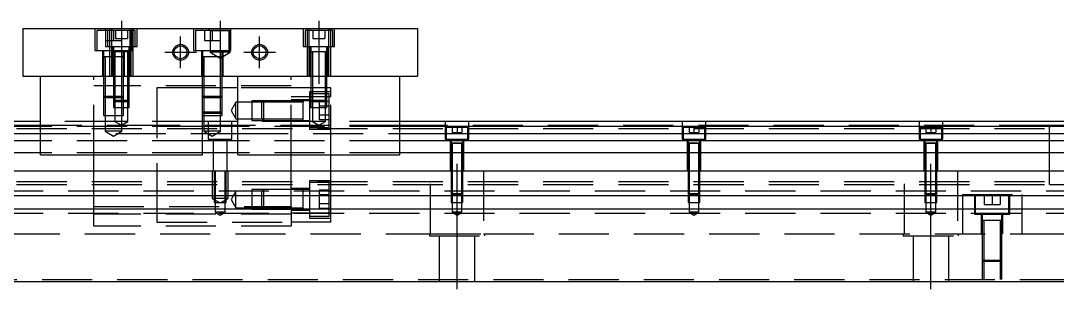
# Model space of a CAD drawing. Extents: x -10 to 728, y -253 to 77.
# Drawn here: x 209.5 to 472, y -202.1 to -134.1 of the extents above; entities that cross this region are included whole.
import ezdxf

# ---------------------------------------------------------------- set-up
doc = ezdxf.new("R2010")
doc.units = 0
doc.linetypes.add('CENTER', pattern=[50.8, 31.75, -6.35, 6.35, -6.35])
doc.linetypes.add('DASHED', pattern=[19.05, 12.7, -6.35])
doc.layers.get('0').update_dxf_attribs({"linetype": 'CONTINUOUS'})
doc.layers.add('CENTER', color=1, linetype='CENTER')

msp = doc.modelspace()

# ---------------------------------------------------------------- linework, layer by layer
at = {"color": 7, "linetype": 'CONTINUOUS'}
for p, q in [((210, -136.12), (210, -148.12)), ((210, -136.12), (310, -136.12)), ((310, -136.12), (310, -148.12)), ((210, -148.12), (310, -148.12)), ((214.5, -168.12), (214.5, -148.12)), ((255.5, -168.12), (255.5, -148.12)), ((264.5, -168.12), (264.5, -148.12)), ((305.5, -168.12), (305.5, -148.12)), ((214.5, -159.62), (0, -159.62)), ((264.5, -159.62), (255.5, -159.62)), ((520, -159.62), (305.5, -159.62)), ((214.5, -160.872272), (0, -160.872272)), ((0, -162.64668), (214.5, -162.64668)), ((264.5, -160.872272), (255.5, -160.872272)), ((255.5, -162.64668), (264.5, -162.64668)), ((520, -160.872272), (305.5, -160.872272)), ((305.5, -162.64668), (520, -162.64668)), ((470, -168.12), (470, -160.619994)), ((470, -175.620006), (470, -160.619994)), ((470, -172.12), (470, -161.37)), ((214.5, -164.543076), (0, -164.543076)), ((264.5, -164.543076), (255.5, -164.543076)), ((520, -164.543076), (305.5, -164.543076)), ((214.5, -167.597372), (0, -167.597372)), ((264.5, -167.597372), (255.5, -167.597372)), ((520, -167.597372), (305.5, -167.597372)), ((214.5, -168.12), (255.5, -168.12)), ((264.5, -168.12), (305.5, -168.12)), ((0, -172.12), (520, -172.12)), ((470, -174.87), (470, -172.12)), ((470, -175.620006), (470, -174.87)), ((520, -178.42), (0, -178.42)), ((520, -181.82), (0, -181.82)), ((0, -200.12), (520, -200.12))]:
    msp.add_line(p, q, dxfattribs=at)
at = {"color": 3, "linetype": 'DASHED'}
for p, q in [((228.25, -136.12), (228.25, -141.62)), ((231, -136.12), (231, -140.62)), ((232.000006, -136.12), (232.000006, -136.62)), ((232.5, -136.12), (232.5, -148.12)), ((237.5, -148.12), (237.5, -136.12)), ((237.75, -141.62), (237.75, -136.12)), ((237.999994, -136.62), (237.999994, -136.12)), ((239, -140.62), (239, -136.12)), ((253.25, -136.12), (253.25, -141.62)), ((257.5, -136.62), (257, -136.12)), ((262.5, -136.62), (263, -136.12)), ((262.75, -141.62), (262.75, -136.12)), ((281, -136.12), (281, -140.62)), ((282.000006, -136.12), (282.000006, -136.62)), ((282.5, -136.12), (282.5, -148.12)), ((287.5, -148.12), (287.5, -136.12)), ((287.999994, -136.62), (287.999994, -136.12)), ((289, -140.62), (289, -136.12)), ((231.5, -136.62), (228.75, -136.62)), ((228.75, -136.62), (228.75, -141.62)), ((231, -139.12), (233, -139.12)), ((238.5, -136.62), (231.5, -136.62)), ((231.5, -136.62), (231.5, -140.62)), ((232.000006, -136.62), (232.000006, -140.62)), ((233, -136.62), (233, -139.12)), ((233, -139.12), (235, -139.12)), ((233.5, -136.62), (233.5, -138.62)), ((233.5, -138.62), (235, -138.62)), ((235, -136.62), (235, -138.62)), ((235, -138.62), (236.5, -138.62)), ((235, -138.62), (235, -139.12)), ((236.5, -136.62), (236.5, -138.62)), ((237.25, -140.62), (237.25, -136.62)), ((237.999994, -140.62), (237.999994, -136.62)), ((238.5, -140.62), (238.5, -136.62)), ((262.25, -136.62), (253.75, -136.62)), ((253.75, -136.62), (253.75, -141.62)), ((256, -136.62), (256, -139.12)), ((256, -139.12), (258, -139.12)), ((257.5, -136.62), (257.5, -142.12)), ((257.5, -136.62), (262.5, -136.62)), ((258, -136.62), (258, -139.12)), ((258, -139.12), (260, -139.12)), ((260, -136.62), (260, -139.12)), ((262.25, -141.62), (262.25, -136.62)), ((262.5, -142.12), (262.5, -136.62)), ((288.5, -136.62), (281.5, -136.62)), ((281.5, -136.62), (281.5, -140.62)), ((282.000006, -136.62), (282.000006, -140.62)), ((283.5, -136.62), (283.5, -138.62)), ((283.5, -138.62), (285, -138.62)), ((285, -136.62), (285, -138.62)), ((285, -138.62), (286.5, -138.62)), ((286.5, -136.62), (286.5, -138.62)), ((287.999994, -140.62), (287.999994, -136.62)), ((288.5, -140.62), (288.5, -136.62)), ((228.25, -141.62), (237.75, -141.62)), ((230.25, -141.62), (230.25, -148.12)), ((230.5, -141.62), (230.5, -143.22)), ((231, -140.62), (239, -140.62)), ((232.000006, -140.62), (232.000006, -148.12)), ((232.75, -140.62), (232.75, -148.12)), ((233, -140.62), (233, -142.02)), ((235.5, -142.02), (235.5, -141.62)), ((235.75, -148.12), (235.75, -141.62)), ((237, -142.02), (237, -140.62)), ((237.25, -148.12), (237.25, -140.62)), ((237.999994, -148.12), (237.999994, -140.62)), ((253.25, -141.62), (262.75, -141.62)), ((255.25, -141.62), (255.25, -148.12)), ((255.5, -141.62), (255.5, -143.22)), ((260.5, -143.22), (260.5, -141.62)), ((260.75, -148.12), (260.75, -141.62)), ((281, -140.62), (289, -140.62)), ((282.000006, -140.62), (282.000006, -148.12)), ((282.75, -140.62), (282.75, -148.12)), ((283, -140.62), (283, -142.02)), ((287, -142.02), (287, -140.62)), ((287.25, -148.12), (287.25, -140.62)), ((287.999994, -148.12), (287.999994, -140.62)), ((235.500006, -143.22), (230.499994, -143.22)), ((235.500006, -143.22), (230.499994, -143.22)), ((232.000006, -143.22), (230.499994, -143.22)), ((230.5, -143.215), (230.5, -143.22)), ((230.5, -143.22), (230.757448, -143.22)), ((230.757468, -143.22), (230.5, -143.22)), ((230.5, -143.22), (230.5, -148.12)), ((230.5, -143.22), (230.5, -143.225)), ((231.999766, -143.22), (230.757468, -143.22)), ((230.9, -143.22), (230.9, -148.12)), ((233, -143.22), (231.999766, -143.22)), ((233, -143.22), (232.000006, -143.22)), ((237.000006, -142.02), (232.999994, -142.02)), ((237.000006, -142.02), (232.999994, -142.02)), ((237.000006, -142.02), (232.999994, -142.02)), ((237.000006, -142.02), (232.999994, -142.02)), ((237.000006, -142.02), (232.999994, -142.02)), ((233, -142.015), (233, -142.02)), ((233, -142.02), (233.216462, -142.02)), ((233.216708, -142.02), (233, -142.02)), ((233, -142.02), (233, -148.12)), ((233, -142.02), (233, -142.025)), ((233.35, -143.22), (233, -143.22)), ((233.350064, -143.22), (233, -143.22)), ((236.783332, -142.02), (233.216708, -142.02)), ((233.35, -142.02), (233.35, -148.12)), ((235.500006, -143.22), (233.35, -143.22)), ((235.242552, -143.22), (233.350064, -143.22)), ((235.1, -148.12), (235.1, -143.22)), ((235.5, -143.22), (235.242552, -143.22)), ((235.242602, -143.22), (235.5, -143.22)), ((235.5, -143.22), (235.5, -142.02)), ((235.5, -143.22), (235.5, -143.215)), ((235.5, -148.12), (235.5, -143.22)), ((235.5, -143.225), (235.5, -143.22)), ((236.65, -148.12), (236.65, -142.02)), ((237, -142.02), (236.783332, -142.02)), ((236.783538, -142.02), (237, -142.02)), ((237, -142.02), (237, -142.015)), ((237, -148.12), (237, -142.02)), ((237, -142.025), (237, -142.02)), ((260.500006, -143.22), (255.499994, -143.22)), ((255.5, -143.215), (255.5, -143.22)), ((255.757468, -143.22), (255.5, -143.22)), ((255.5, -143.22), (255.5, -143.225)), ((255.5, -143.22), (255.5, -148.12)), ((260.242552, -143.22), (255.757468, -143.22)), ((255.9, -143.22), (255.9, -148.12)), ((262.5, -142.12), (257.5, -142.12)), ((257.5, -142.12), (260, -143.563376)), ((260, -143.563376), (262.5, -142.12)), ((260.1, -148.12), (260.1, -143.22)), ((260.5, -143.22), (260.242552, -143.22)), ((260.5, -143.22), (260.5, -143.215)), ((260.5, -143.225), (260.5, -143.22)), ((260.5, -148.12), (260.5, -143.22)), ((287.000006, -142.02), (282.999994, -142.02)), ((287.000006, -142.02), (282.999994, -142.02)), ((287.000006, -142.02), (282.999994, -142.02)), ((283, -142.015), (283, -142.02)), ((283.216708, -142.02), (283, -142.02)), ((283, -142.02), (283, -142.025)), ((283, -142.02), (283, -148.12)), ((286.783332, -142.02), (283.216708, -142.02)), ((283.35, -142.02), (283.35, -148.12)), ((286.65, -148.12), (286.65, -142.02)), ((287, -142.02), (286.783332, -142.02)), ((287, -142.02), (287, -142.015)), ((287, -142.025), (287, -142.02)), ((287, -148.12), (287, -142.02)), ((228, -168.12), (228, -148.12)), ((230.5, -148.12), (230.5, -153.22)), ((230.500006, -148.12), (230.500006, -153.220006)), ((230.9, -148.12), (230.9, -153.62)), ((233, -148.12), (233, -154.27)), ((233.000006, -148.12), (233.000002, -154.27)), ((233.35, -148.12), (233.35, -154.62)), ((235.1, -153.62), (235.1, -148.12)), ((235.499994, -153.220006), (235.499994, -148.12)), ((235.5, -153.22), (235.5, -148.12)), ((236.65, -154.62), (236.65, -148.12)), ((236.999998, -154.27), (236.999994, -148.12)), ((237, -154.27), (237, -148.12)), ((255.9, -148.12), (255.9, -153.62)), ((260.1, -153.62), (260.1, -148.12)), ((260.499994, -153.220006), (260.499994, -148.12)), ((260.5, -153.22), (260.5, -148.12)), ((278, -168.12), (278, -148.12)), ((283, -148.12), (283, -154.27)), ((283.000006, -148.12), (283.000006, -154.270006)), ((283.35, -148.12), (283.35, -154.62)), ((286.65, -154.62), (286.65, -148.12)), ((286.999994, -154.270006), (286.999994, -148.12)), ((287, -154.27), (287, -148.12)), ((278, -150.62), (228, -150.62)), ((244, -151.12), (244, -181.82)), ((255.5, -151.12), (244, -151.12)), ((255.9, -151.12), (255.5, -151.12)), ((260.1, -151.12), (255.9, -151.12)), ((260.5, -151.12), (260.1, -151.12)), ((264.5, -151.12), (260.5, -151.12)), ((278, -151.12), (264.5, -151.12)), ((283, -151.12), (278, -151.12)), ((282.6, -152.12), (282.6, -161.62)), ((288, -152.12), (282.6, -152.12)), ((283.35, -151.12), (283, -151.12)), ((286.65, -151.12), (283.35, -151.12)), ((287, -151.12), (286.65, -151.12)), ((288, -151.12), (287, -151.12)), ((288, -153.423062), (288, -151.12)), ((230.5, -153.22), (233, -153.22)), ((230.5, -153.22), (230.9, -153.62)), ((230.500006, -153.220006), (230.500006, -158.12)), ((233, -153.62), (230.9, -153.62)), ((230.9, -153.62), (230.9, -158.12)), ((233, -153.22), (233.35, -153.22)), ((233.35, -153.62), (233, -153.62)), ((233, -154.27), (237, -154.27)), ((233, -154.27), (233.35, -154.62)), ((233.000002, -154.27), (233.000006, -156.12)), ((233.35, -153.22), (235.5, -153.22)), ((235.1, -153.62), (233.35, -153.62)), ((236.65, -154.62), (233.35, -154.62)), ((233.35, -154.62), (233.35, -156.12)), ((235.1, -153.62), (235.5, -153.22)), ((235.1, -158.12), (235.1, -153.62)), ((235.499994, -154.62), (235.499994, -153.220006)), ((235.499994, -156.12), (235.499994, -154.62)), ((236.65, -154.62), (237, -154.27)), ((236.65, -156.12), (236.65, -154.62)), ((236.999994, -156.12), (236.999998, -154.27)), ((255.5, -153.22), (260.5, -153.22)), ((255.5, -153.22), (255.9, -153.62)), ((260.1, -153.62), (255.9, -153.62)), ((255.9, -153.62), (255.9, -158.12)), ((260.1, -153.62), (260.5, -153.22)), ((260.1, -158.12), (260.1, -153.62)), ((260.499994, -158.12), (260.499994, -153.220006)), ((264, -154.77), (262.787564, -156.87)), ((264, -158.97), (264, -154.77)), ((268, -154.77), (264, -154.77)), ((268, -154.370006), (268, -159.369994)), ((270.999994, -154.370006), (268, -154.370006)), ((270.6, -154.77), (268, -154.77)), ((271, -154.37), (270.6, -154.77)), ((270.6, -158.97), (270.6, -154.77)), ((278, -154.77), (270.6, -154.77)), ((278, -154.370006), (270.999994, -154.370006)), ((271, -154.37), (271, -159.37)), ((278, -154.37), (271, -154.37)), ((283, -153.423062), (278, -153.423062)), ((282.6, -154.12), (278, -154.12)), ((281.005, -154.37), (278, -154.37)), ((281, -154.77), (278, -154.77)), ((282.6, -154.37), (280.995, -154.37)), ((281, -154.77), (281, -154.369994)), ((281, -156.87), (281, -154.369994)), ((281, -159.370006), (281, -154.369994)), ((281, -154.627468), (281, -154.37)), ((281, -154.37), (281, -154.627448)), ((281, -154.627468), (281, -154.37)), ((281, -156.719954), (281, -154.627468)), ((281, -158.97), (281, -154.77)), ((283, -152.62), (282.6, -152.62)), ((283.35, -152.62), (283, -152.62)), ((283.35, -153.423062), (283, -153.423062)), ((283, -154.27), (287, -154.27)), ((283, -154.27), (283.35, -154.62)), ((283.000006, -154.270006), (283.000006, -156.12)), ((286.65, -152.62), (283.35, -152.62)), ((286.65, -153.423062), (283.35, -153.423062)), ((286.65, -154.62), (283.35, -154.62)), ((283.35, -154.62), (283.35, -156.12)), ((285.1, -154.560598), (285.1, -155.7153)), ((287.6, -154.560598), (285.1, -154.560598)), ((287, -152.62), (286.65, -152.62)), ((287, -153.423062), (286.65, -153.423062)), ((286.65, -154.62), (287, -154.27)), ((286.65, -156.12), (286.65, -154.62)), ((286.999994, -156.12), (286.999994, -154.270006)), ((287.6, -152.62), (287, -152.62)), ((288, -153.423062), (287, -153.423062)), ((287.6, -161.12), (287.6, -152.62)), ((288, -168.12), (288, -153.423062)), ((233.000006, -156.12), (236.999994, -156.12)), ((233.35, -156.12), (233.35, -159.62)), ((235.499994, -158.12), (235.499994, -156.12)), ((236.65, -159.62), (236.65, -156.12)), ((255.5, -157.22), (260.5, -157.22)), ((255.5, -157.22), (255.9, -157.62)), ((260.1, -157.62), (260.5, -157.22)), ((262.787564, -156.87), (264, -158.97)), ((281, -159.112552), (281, -156.719954)), ((283.000006, -156.12), (286.999994, -156.12)), ((283.35, -156.12), (283.35, -159.62)), ((285.1, -155.7153), (285.1, -158.0247)), ((287.6, -155.7153), (285.1, -155.7153)), ((286.65, -159.62), (286.65, -156.12)), ((233.35, -159.62), (214.5, -159.62)), ((230.500006, -158.12), (235.499994, -158.12)), ((230.9, -158.12), (230.9, -162.12)), ((236.65, -159.62), (233.35, -159.62)), ((233.35, -159.62), (235, -160.572628)), ((235, -160.572628), (236.65, -159.62)), ((235.1, -162.12), (235.1, -158.12)), ((255.5, -159.62), (236.65, -159.62)), ((255.500006, -158.12), (260.499994, -158.12)), ((260.1, -157.62), (255.9, -157.62)), ((255.9, -158.12), (255.9, -162.12)), ((257, -159.62), (257, -164.12)), ((260.1, -162.12), (260.1, -158.12)), ((263, -164.12), (263, -159.62)), ((264, -158.97), (268, -158.97)), ((283.35, -159.62), (264.5, -159.62)), ((268, -158.97), (270.6, -158.97)), ((268, -159.369994), (271, -159.369994)), ((270.6, -158.97), (278, -158.97)), ((270.6, -158.97), (271, -159.37)), ((270.6, -158.97), (278, -158.97)), ((271, -159.369994), (278, -159.369994)), ((271, -159.37), (278, -159.369998)), ((278, -158.97), (281, -158.97)), ((278, -159.369998), (281.005, -159.37)), ((280.995, -159.37), (282.6, -159.37)), ((281, -159.370006), (281, -158.97)), ((281, -159.37), (281, -159.112552)), ((286.65, -159.62), (283.35, -159.62)), ((283.35, -159.62), (285, -160.572628)), ((285, -160.572628), (286.65, -159.62)), ((287.6, -158.0247), (285.1, -158.0247)), ((285.1, -158.0247), (285.1, -159.179402)), ((287.6, -159.179402), (285.1, -159.179402)), ((305.5, -159.62), (286.65, -159.62)), ((317, -159.62), (317, -164.12)), ((323, -164.12), (323, -159.62)), ((377, -159.62), (377, -164.12)), ((383, -164.12), (383, -159.62)), ((437, -159.62), (437, -164.12)), ((443, -164.12), (443, -159.62)), ((37, -161.37), (469.995, -161.37)), ((214.5, -160.62), (40.5, -160.62)), ((244, -160.62), (214.5, -160.62)), ((255.5, -160.872272), (214.5, -160.872272)), ((214.5, -162.64668), (255.5, -162.64668)), ((235.1, -162.12), (230.9, -162.12)), ((230.9, -162.12), (233, -163.332436)), ((233, -163.332436), (235.1, -162.12)), ((288, -160.62), (244, -160.62)), ((260.1, -162.12), (255.9, -162.12)), ((255.9, -162.12), (258, -163.332436)), ((258, -163.332436), (260.1, -162.12)), ((305.5, -160.872272), (264.5, -160.872272)), ((264.5, -162.64668), (305.5, -162.64668)), ((282.6, -161.12), (287.6, -161.12)), ((282.6, -161.62), (288, -161.62)), ((305.5, -160.62), (288, -160.62)), ((470.005, -160.62), (305.5, -160.62)), ((322.75, -161.12), (317.25, -161.12)), ((317.25, -161.12), (317.25, -164.12)), ((318.75, -161.12), (318.75, -162.42)), ((318.75, -162.42), (320, -162.42)), ((320, -161.12), (320, -162.42)), ((320, -162.42), (321.25, -162.42)), ((321.25, -161.12), (321.25, -162.42)), ((322.75, -164.12), (322.75, -161.12)), ((382.75, -161.12), (377.25, -161.12)), ((377.25, -161.12), (377.25, -164.12)), ((378.75, -161.12), (378.75, -162.42)), ((378.75, -162.42), (380, -162.42)), ((380, -161.12), (380, -162.42)), ((380, -162.42), (381.25, -162.42)), ((381.25, -161.12), (381.25, -162.42)), ((382.75, -164.12), (382.75, -161.12)), ((442.75, -161.12), (437.25, -161.12)), ((437.25, -161.12), (437.25, -164.12)), ((438.75, -161.12), (438.75, -162.42)), ((438.75, -162.42), (440, -162.42)), ((440, -161.12), (440, -162.42)), ((440, -162.42), (441.25, -162.42)), ((441.25, -161.12), (441.25, -162.42)), ((442.75, -164.12), (442.75, -161.12)), ((475, -160.62), (469.995, -160.62)), ((470, -160.62), (470, -161.169038)), ((470, -161.168872), (470, -160.62)), ((470, -167.919934), (470, -161.168872)), ((255.5, -164.543076), (214.5, -164.543076)), ((257, -164.12), (263, -164.12)), ((258.25, -164.12), (258.25, -172.12)), ((261.75, -172.12), (261.75, -164.12)), ((305.5, -164.543076), (264.5, -164.543076)), ((317, -164.12), (323, -164.12)), ((318.25, -164.12), (318.25, -172.12)), ((321.500006, -165.12), (318.499994, -165.12)), ((319.998804, -165.12), (318.499994, -165.12)), ((318.5, -164.12), (318.5, -165.12)), ((318.5, -165.115), (318.5, -165.12)), ((318.5, -165.12), (318.62467, -165.12)), ((318.624678, -165.12), (318.5, -165.12)), ((318.5, -165.12), (318.5, -172.12)), ((318.5, -165.12), (318.5, -165.125)), ((318.62467, -165.12), (321.375392, -165.12)), ((319.998804, -165.12), (318.624678, -165.12)), ((318.75, -165.12), (318.75, -172.12)), ((321.500006, -165.12), (319.998804, -165.12)), ((321.37533, -165.12), (319.998804, -165.12)), ((321.25, -172.12), (321.25, -165.12)), ((321.5, -165.12), (321.37533, -165.12)), ((321.375392, -165.12), (321.5, -165.12)), ((321.5, -165.12), (321.5, -164.12)), ((321.5, -165.12), (321.5, -165.115)), ((321.5, -172.12), (321.5, -165.12)), ((321.5, -165.125), (321.5, -165.12)), ((321.75, -172.12), (321.75, -164.12)), ((377, -164.12), (383, -164.12)), ((378.25, -164.12), (378.25, -172.12)), ((381.500006, -165.12), (378.499994, -165.12)), ((379.998804, -165.12), (378.499994, -165.12)), ((378.5, -164.12), (378.5, -165.12)), ((378.5, -165.115), (378.5, -165.12)), ((378.5, -165.12), (378.62467, -165.12)), ((378.624678, -165.12), (378.5, -165.12)), ((378.5, -165.12), (378.5, -172.12)), ((378.5, -165.12), (378.5, -165.125)), ((378.62467, -165.12), (381.375392, -165.12)), ((379.998804, -165.12), (378.624678, -165.12)), ((378.75, -165.12), (378.75, -172.12)), ((381.500006, -165.12), (379.998804, -165.12)), ((381.37533, -165.12), (379.998804, -165.12)), ((381.25, -172.12), (381.25, -165.12)), ((381.5, -165.12), (381.37533, -165.12)), ((381.375392, -165.12), (381.5, -165.12)), ((381.5, -165.12), (381.5, -164.12)), ((381.5, -165.12), (381.5, -165.115)), ((381.5, -172.12), (381.5, -165.12)), ((381.5, -165.125), (381.5, -165.12)), ((381.75, -172.12), (381.75, -164.12)), ((437, -164.12), (443, -164.12)), ((438.25, -164.12), (438.25, -172.12)), ((441.500006, -165.12), (438.499994, -165.12)), ((439.998804, -165.12), (438.499994, -165.12)), ((438.5, -164.12), (438.5, -165.12)), ((438.5, -165.115), (438.5, -165.12)), ((438.5, -165.12), (438.62467, -165.12)), ((438.624678, -165.12), (438.5, -165.12)), ((438.5, -165.12), (438.5, -172.12)), ((438.5, -165.12), (438.5, -165.125)), ((438.62467, -165.12), (441.375392, -165.12)), ((439.998804, -165.12), (438.624678, -165.12)), ((438.75, -165.12), (438.75, -172.12)), ((441.500006, -165.12), (439.998804, -165.12)), ((441.37533, -165.12), (439.998804, -165.12)), ((441.25, -172.12), (441.25, -165.12)), ((441.5, -165.12), (441.37533, -165.12)), ((441.375392, -165.12), (441.5, -165.12)), ((441.5, -165.12), (441.5, -164.12)), ((441.5, -165.12), (441.5, -165.115)), ((441.5, -172.12), (441.5, -165.12)), ((441.5, -165.125), (441.5, -165.12)), ((441.75, -172.12), (441.75, -164.12)), ((255.5, -167.597372), (214.5, -167.597372)), ((305.5, -167.597372), (264.5, -167.597372)), ((470, -172.12023), (470, -167.919934)), ((228, -172.12), (228, -168.12)), ((278, -172.12), (278, -168.12)), ((288, -172.12), (288, -168.12)), ((228, -178.42), (228, -172.12)), ((258, -172.12), (258, -179.12)), ((258.500006, -172.12), (258.500006, -178.42)), ((258.75, -172.12), (258.75, -180.12)), ((261.25, -180.12), (261.25, -172.12)), ((261.499994, -178.42), (261.499994, -172.12)), ((262, -179.12), (262, -172.12)), ((278, -178.42), (278, -172.12)), ((288, -178.42), (288, -172.12)), ((313.291796, -188.12), (313.291796, -172.12)), ((318.5, -172.12), (318.5, -177.87)), ((318.500006, -172.12), (318.500002, -177.87)), ((318.75, -172.12), (318.75, -178.12)), ((321.25, -178.12), (321.25, -172.12)), ((321.499998, -177.87), (321.499994, -172.12)), ((321.5, -177.87), (321.5, -172.12)), ((326.708204, -172.12), (326.708204, -188.12)), ((378.5, -172.12), (378.5, -177.87)), ((378.500006, -172.12), (378.500002, -177.87)), ((378.75, -172.12), (378.75, -178.12)), ((381.25, -178.12), (381.25, -172.12)), ((381.499998, -177.87), (381.499994, -172.12)), ((381.5, -177.87), (381.5, -172.12)), ((433.291796, -188.12), (433.291796, -172.12)), ((438.5, -172.12), (438.5, -177.87)), ((438.500006, -172.12), (438.500002, -177.87)), ((438.75, -172.12), (438.75, -178.12)), ((441.25, -178.12), (441.25, -172.12)), ((441.499998, -177.87), (441.499994, -172.12)), ((441.5, -177.87), (441.5, -172.12)), ((446.708204, -172.12), (446.708204, -188.12)), ((470, -175.070962), (470, -172.12023)), ((37, -174.87), (469.995, -174.87)), ((37, -175.62), (469.995, -175.62)), ((282.6, -174.62), (282.6, -184.12)), ((288, -174.62), (282.6, -174.62)), ((287.6, -175.12), (282.6, -175.12)), ((287.6, -178.42), (287.6, -175.12)), ((469.995, -175.62), (470, -175.62)), ((470, -175.619332), (470, -175.070962)), ((470, -175.62), (470, -175.619332)), ((470, -175.62), (475, -175.62)), ((470, -175.62), (470.005, -175.62)), ((520, -177.27), (0, -177.27)), ((228, -181.12), (228, -178.42)), ((258.500006, -178.42), (258.500006, -180.12)), ((261.499994, -180.12), (261.499994, -178.42)), ((264, -177.27), (262.787564, -179.37)), ((264, -181.47), (264, -177.27)), ((271, -176.870002), (268, -176.870006)), ((268, -176.870006), (268, -181.82)), ((271, -176.87), (270.6, -177.27)), ((270.6, -181.47), (270.6, -177.27)), ((271, -176.87), (271, -181.82)), ((278, -176.87), (271, -176.87)), ((278, -176.870006), (271, -176.870002)), ((282.6, -176.62), (278, -176.62)), ((281.005, -176.87), (278, -176.87)), ((278, -181.12), (278, -178.42)), ((282.6, -176.87), (280.995, -176.87)), ((281, -179.37), (281, -176.869994)), ((281, -181.870006), (281, -176.869994)), ((281, -177.27), (281, -176.869994)), ((281, -176.87), (281, -177.127448)), ((281, -177.127468), (281, -176.87)), ((281, -177.127468), (281, -176.87)), ((281, -178.41994), (281, -177.127468)), ((281, -178.42), (281, -177.27)), ((281, -179.219954), (281, -178.41994)), ((281, -181.47), (281, -178.42)), ((285.1, -177.060598), (285.1, -178.2153)), ((287.6, -177.060598), (285.1, -177.060598)), ((285.1, -178.2153), (285.1, -180.5247)), ((287.6, -178.2153), (285.1, -178.2153)), ((287.6, -181.82), (287.6, -178.42)), ((288, -181.82), (288, -178.42)), ((318.5, -177.87), (321.5, -177.87)), ((318.5, -177.87), (318.75, -178.12)), ((318.500002, -177.87), (318.500006, -178.42)), ((318.500006, -178.42), (318.500006, -180.12)), ((321.25, -178.12), (318.75, -178.12)), ((318.75, -178.12), (318.75, -180.12)), ((321.25, -178.12), (321.5, -177.87)), ((321.25, -180.12), (321.25, -178.12)), ((321.499994, -178.42), (321.499998, -177.87)), ((321.499994, -180.12), (321.499994, -178.42)), ((378.5, -177.87), (381.5, -177.87)), ((378.5, -177.87), (378.75, -178.12)), ((378.500002, -177.87), (378.500006, -178.42)), ((378.500006, -178.42), (378.500006, -180.12)), ((381.25, -178.12), (378.75, -178.12)), ((378.75, -178.12), (378.75, -180.12)), ((381.25, -178.12), (381.5, -177.87)), ((381.25, -180.12), (381.25, -178.12)), ((381.499994, -178.42), (381.499998, -177.87)), ((381.499994, -180.12), (381.499994, -178.42)), ((438.5, -177.87), (441.5, -177.87)), ((438.5, -177.87), (438.75, -178.12)), ((438.500002, -177.87), (438.500006, -178.42)), ((438.500006, -178.42), (438.500006, -180.12)), ((441.25, -178.12), (438.75, -178.12)), ((438.75, -178.12), (438.75, -180.12)), ((441.25, -178.12), (441.5, -177.87)), ((441.25, -180.12), (441.25, -178.12)), ((441.499994, -178.42), (441.499998, -177.87)), ((441.499994, -180.12), (441.499994, -178.42)), ((448, -178.12), (448, -178.42)), ((448, -178.12), (463, -178.12)), ((448, -178.42), (448, -181.82)), ((451, -178.12), (451, -183.12)), ((451.25, -178.12), (451.25, -178.42)), ((451.25, -178.42), (451.25, -181.82)), ((453.5, -178.12), (453.5, -180.62)), ((455.5, -178.12), (455.5, -180.62)), ((457.5, -178.12), (457.5, -180.62)), ((459.75, -178.42), (459.75, -178.12)), ((459.75, -181.82), (459.75, -178.42)), ((460, -183.12), (460, -178.12)), ((463, -178.12), (463, -178.42)), ((463, -178.42), (463, -181.82)), ((228, -181.12), (278, -181.12)), ((228, -181.82), (228, -181.12)), ((262, -179.12), (258, -179.12)), ((258, -179.12), (260, -180.2747)), ((258.500006, -180.12), (261.499994, -180.12)), ((258.75, -180.12), (258.75, -182.62)), ((260, -180.2747), (262, -179.12)), ((261.25, -182.62), (261.25, -180.12)), ((262.787564, -179.37), (264, -181.47)), ((278, -181.12), (278, -181.82)), ((281, -181.612552), (281, -179.219954)), ((285.1, -180.5247), (285.1, -181.679402)), ((287.6, -180.5247), (285.1, -180.5247)), ((318.500006, -180.12), (321.499994, -180.12)), ((318.75, -180.12), (318.75, -182.62)), ((321.25, -182.62), (321.25, -180.12)), ((378.500006, -180.12), (381.499994, -180.12)), ((378.75, -180.12), (378.75, -182.62)), ((381.25, -182.62), (381.25, -180.12)), ((438.500006, -180.12), (441.499994, -180.12)), ((438.75, -180.12), (438.75, -182.62)), ((441.25, -182.62), (441.25, -180.12)), ((453.5, -180.62), (455.5, -180.62)), ((455.5, -180.62), (457.5, -180.62)), ((520, -182.97), (0, -182.97)), ((228, -186.12), (228, -181.82)), ((278, -183.128332), (228, -183.128332)), ((244, -181.82), (244, -185.12)), ((261.25, -182.62), (258.75, -182.62)), ((258.75, -182.62), (260, -183.341688)), ((260, -183.341688), (261.25, -182.62)), ((264, -181.47), (268, -181.47)), ((268, -181.47), (270.6, -181.47)), ((268, -181.82), (268, -181.869994)), ((268, -181.869994), (271, -181.869998)), ((270.6, -181.47), (278, -181.47)), ((270.6, -181.47), (270.95, -181.82)), ((270.95, -181.82), (271, -181.87)), ((271, -181.82), (271, -181.87)), ((271, -181.869998), (278, -181.869994)), ((271, -181.87), (278, -181.87)), ((278, -181.47), (281, -181.47)), ((278, -181.82), (278, -186.12)), ((278, -181.87), (281, -181.87)), ((278, -182.12), (282.6, -182.12)), ((288, -182.816938), (278, -182.816938)), ((280.995, -181.87), (281, -181.87)), ((281, -181.82), (281, -181.47)), ((281, -181.82059), (281, -181.612552)), ((281, -181.870006), (281, -181.82)), ((281, -181.87), (281, -181.82059)), ((281, -181.87), (282.6, -181.87)), ((281, -181.87), (281.005, -181.87)), ((282.6, -183.62), (287.6, -183.62)), ((287.6, -181.679402), (285.1, -181.679402)), ((287.6, -183.62), (287.6, -181.82)), ((288, -182.816938), (288, -181.82)), ((288, -185.12), (288, -182.816938)), ((321.25, -182.62), (318.75, -182.62)), ((318.75, -182.62), (320, -183.341688)), ((320, -183.341688), (321.25, -182.62)), ((381.25, -182.62), (378.75, -182.62)), ((378.75, -182.62), (380, -183.341688)), ((380, -183.341688), (381.25, -182.62)), ((441.25, -182.62), (438.75, -182.62)), ((438.75, -182.62), (440, -183.341688)), ((440, -183.341688), (441.25, -182.62)), ((448, -181.82), (448, -188.12)), ((451, -183.12), (460, -183.12)), ((451.25, -181.82), (451.25, -183.12)), ((452.75, -183.12), (452.75, -188.12)), ((453, -183.12), (453, -184.72)), ((458, -184.72), (458, -183.12)), ((458.25, -188.12), (458.25, -183.12)), ((459.75, -183.12), (459.75, -181.82)), ((463, -181.82), (463, -188.12)), ((278, -186.12), (228, -186.12)), ((244, -185.12), (278, -185.12)), ((288, -185.12), (278, -185.12)), ((282.6, -184.12), (288, -184.12)), ((458.000006, -184.72), (452.999994, -184.72)), ((458.000006, -184.72), (452.999994, -184.72)), ((453, -184.715), (453, -184.72)), ((453, -184.72), (453.257448, -184.72)), ((453.257468, -184.72), (453, -184.72)), ((453, -184.72), (453, -188.12)), ((453, -184.72), (453, -184.725)), ((457.742552, -184.72), (453.257468, -184.72)), ((453.4, -184.72), (453.4, -188.12)), ((457.6, -188.12), (457.6, -184.72)), ((458, -184.72), (457.742552, -184.72)), ((457.742602, -184.72), (458, -184.72)), ((458, -184.72), (458, -184.715)), ((458, -188.12), (458, -184.72)), ((458, -184.725), (458, -184.72)), ((206.708204, -188.12), (313.291796, -188.12)), ((313, -188.12), (313, -188.62)), ((313, -188.62), (327, -188.62)), ((313.291796, -188.12), (326.708204, -188.12)), ((315.5, -188.62), (315.5, -200.12)), ((324.5, -200.12), (324.5, -188.62)), ((326.708204, -188.12), (463.291796, -188.12)), ((327, -188.62), (327, -188.12)), ((433, -188.12), (433, -188.62)), ((433, -188.62), (447, -188.62)), ((435.5, -188.62), (435.5, -200.12)), ((444.5, -200.12), (444.5, -188.62)), ((447, -188.62), (447, -188.12)), ((453, -188.12), (453, -194.72)), ((453.000006, -188.12), (453.000006, -194.720006)), ((453.4, -188.12), (453.4, -195.12)), ((457.6, -195.12), (457.6, -188.12)), ((457.999994, -194.720006), (457.999994, -188.12)), ((458, -194.72), (458, -188.12)), ((463.291796, -188.12), (476.708204, -188.12)), ((453, -194.72), (458, -194.72)), ((453, -194.72), (453.4, -195.12)), ((453.000006, -194.720006), (453.000006, -199.62)), ((457.6, -195.12), (453.4, -195.12)), ((453.4, -195.12), (453.4, -199.62)), ((457.6, -195.12), (458, -194.72)), ((457.6, -199.62), (457.6, -195.12)), ((457.999994, -199.62), (457.999994, -194.720006)), ((62.499994, -199.62), (520, -199.62))]:
    msp.add_line(p, q, dxfattribs=at)
at = {"color": 3, "linetype": 'CONTINUOUS'}
for centre in [(250, -142.12), (270, -142.12)]:
    msp.add_circle(centre, 2, dxfattribs=at)
at = {"color": 7, "linetype": 'CONTINUOUS'}
for centre in [(250, -142.12), (270, -142.12)]:
    msp.add_circle(centre, 1.65, dxfattribs=at)
at = {"layer": 'CENTER', "color": 1, "linetype": 'CENTER'}
for p, q in [((235, -134.12), (235, -150.12)), ((260, -134.12), (260, -145.563376)), ((285, -134.12), (285, -150.12)), ((250, -146.12), (250, -138.12)), ((270, -146.12), (270, -138.12)), ((246, -142.12), (254, -142.12)), ((266, -142.12), (274, -142.12)), ((320, -202.12), (320, -170.12)), ((440, -202.12), (440, -170.12))]:
    msp.add_line(p, q, dxfattribs=at)

doc.saveas('drawing.dxf')
